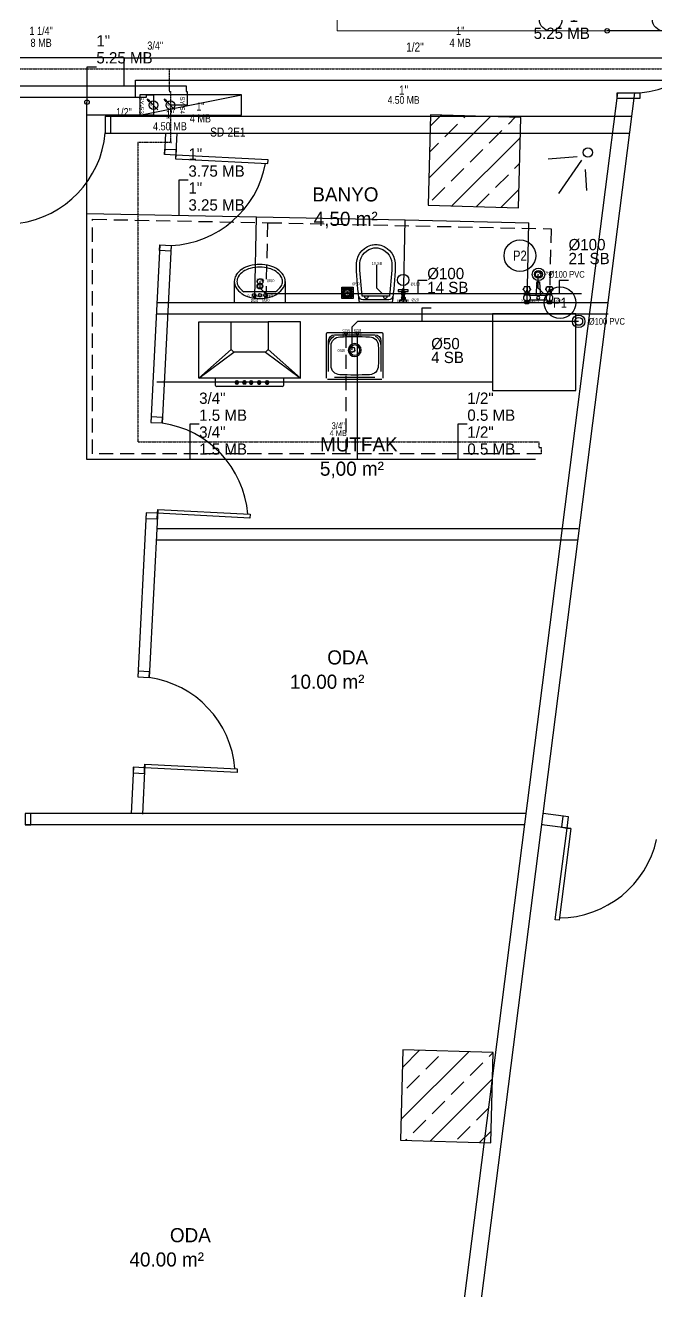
# Model space of a CAD drawing. Header units: centimetres. Extents: x 247996 to 315152, y -468471 to -440326.
# Drawn here: x 257316 to 257875, y -446742 to -445621 of the extents above; entities that cross this region are included whole.
import ezdxf
from ezdxf.enums import TextEntityAlignment as Align

# ---------------------------------------------------------------- set-up
doc = ezdxf.new("R2010")
doc.units = ezdxf.units.CM
doc.linetypes.add('0', pattern=[500, 500])
doc.linetypes.add('BASMA HATTI', pattern=[0.375, 0.25, -0.125])
for name, color, linetype in [('SCOTT-MD-YUK-BIRIMI', 7, 'CONTINUOUS'), ('SCOTT-MKDU0', 50, 'CONTINUOUS'), ('SCOTT-MTY-PISSU-KOLON', 211, 'Continuous'), ('SCOTT-MTY-PISSU-KOLONNO', 211, 'Continuous'), ('SCOTT-MTY-SAYAC', 3, 'Continuous'), ('SCOTT-MTY-SIRKULASYON-BORU', 31, 'Continuous'), ('SCOTT-MTY-TEFRIS', 15, 'CONTINUOUS'), ('SCOTT-MTY-VANA', 1, 'Continuous'), ('SCOTT-MTY-YUK-BIRIMI', 7, 'CONTINUOUS')]:
    doc.layers.add(name, color=color, linetype=linetype)
for name, color, linetype, lineweight in [('SCOTT-MTY-PISSU-BORU-TAVANDAN', 6, 'PISSU HATTI', 30), ('SCOTT-MTY-PISSU-CAP', 211, 'CONTINUOUS', 30), ('SCOTT-MTY-SICAKSU-BORU', 1, 'BASMA HATTI', 30), ('SCOTT-MTY-SOGUKSU-BORU', 5, '0', 30), ('SCOTT-MTY-TEMIZSU-CAP', 101, 'CONTINUOUS', 30)]:
    doc.layers.add(name, color=color, linetype=linetype, lineweight=lineweight)
doc.styles.add('CAP', font='wturkce.SHX', dxfattribs={"width": 0.65})
doc.styles.add('MtXpl_Comic_Sans_MS', font='comic.ttf')
doc.styles.add('MTY_CAP', font='wturkce.SHX', dxfattribs={"width": 0.65})
doc.styles.add('MTYCAPLT', font='arial.ttf')
doc.styles.add('ROTAS', font='arial.ttf')
doc.linetypes.add('PISSU HATTI', pattern='A,0.5,0.5,["(",Standard,S=0.1,R=0,X=-0.01,Y=-0.036],-0.05', length=0.9)

# ---------------------------------------------------------------- blocks, each defined once
blk = doc.blocks.new('T-DOLAP')
blk.add_line((-45, -9), (45, 9))
blk.add_lwpolyline([(-45, -9), (45, -9), (45, 9), (-45, 9)], close=True)
blk = doc.blocks.new('MTY-SU SAYACI')
at = {"layer": 'SCOTT-MTY-VANA'}
blk.add_hatch(color=256, dxfattribs=at).paths.add_polyline_path([(9.8, 9.8), (5.6, 7), (7, 5.6)])
for p, q in [((-7.3, -7.3), (6.3, 6.3)), ((5.6, 7), (9.8, 9.8)), ((7, 5.6), (5.6, 7)), ((7, 5.6), (9.8, 9.8))]:
    blk.add_line(p, q, dxfattribs=at)
blk.add_circle((0, 0), 7, dxfattribs=at)
blk.add_attdef('CAP', (-2.3, -1.2), '', height=2.5, rotation=45, dxfattribs=at)
blk = doc.blocks.new('T-KOLON-P')
for radius in [5.5, 3.5]:
    blk.add_circle((0, 0), radius)
blk = doc.blocks.new('SUZGEC1')
at = {"layer": 'SCOTT-MTY-TEFRIS'}
blk.add_lwpolyline([(-5, -5), (-5, 5), (5, 5), (5, -5)], close=True, dxfattribs=at)
for points in [[(-4.3, 3.9), (-2, 1.5, 0.029484), (-2.2, 1.3), (-4.3, 2.5)], [(-2.5, 0.3), (-4.3, 0.3), (-4.3, 1.7), (-2.4, 0.7, 0.032775)], [(-3.9, 4.3), (-2.5, 4.3), (-1.3, 2.2, 0.029484), (-1.5, 2)], [(-0.7, 2.4, -0.032775), (-0.3, 2.5), (-0.3, 4.3), (-1.7, 4.3)], [(0.3, 2.5), (0.3, 4.3), (1.7, 4.3), (0.7, 2.4, 0.032775)], [(1.3, 2.2), (2.5, 4.3), (3.9, 4.3), (1.5, 2, 0.029484)], [(4.3, 3.9), (2, 1.5, -0.029484), (2.2, 1.3), (4.3, 2.5)], [(4.3, 0.3), (4.3, 1.7), (2.4, 0.7, -0.032775), (2.5, 0.3)], [(-2.5, -0.3), (-4.3, -0.3), (-4.3, -1.7), (-2.4, -0.7, -0.032775)], [(-4.3, -3.9), (-2, -1.5, -0.029484), (-2.2, -1.3), (-4.3, -2.5)], [(-3.9, -4.3), (-2.5, -4.3), (-1.3, -2.2, -0.029484), (-1.5, -2)], [(-0.3, -4.3), (-1.7, -4.3), (-0.7, -2.4, 0.032775), (-0.3, -2.5)], [(0.3, -2.5), (0.3, -4.3), (1.7, -4.3), (0.7, -2.4, -0.032775)], [(2.5, -4.3), (1.3, -2.2, 0.029484), (1.5, -2), (3.9, -4.3)], [(4.3, -2.5), (4.3, -3.9), (2, -1.5, 0.029484), (2.2, -1.3)], [(4.3, -0.3), (4.3, -1.7), (2.4, -0.7, 0.032775), (2.5, -0.3)]]:
    blk.add_lwpolyline(points, format="xyb", close=True, dxfattribs=at)
blk.add_circle((0, 0), 1.25, dxfattribs=at)
at = {"layer": 'SCOTT-MD-YUK-BIRIMI', "color": 6, "style": 'CAP'}
blk.add_attdef('PS', text='', height=2.5, dxfattribs=at).set_placement((0, 0), align=Align.CENTER)
blk.add_attdef('PSCP', (4.3, 6.7), '', height=2.5, dxfattribs=at)
blk = doc.blocks.new('KLOZET1')
at = {"layer": 'SCOTT-MTY-TEFRIS', "color": 15}
blk.add_lwpolyline([(-3.9, 11.4, 0.414214), (-4.5, 10.8), (-4.5, 10.3, 0.414214), (-3.9, 9.7), (3.9, 9.7, 0.414214), (4.5, 10.3), (4.5, 10.8, 0.414214), (3.9, 11.4)], format="xyb", close=True, dxfattribs=at)
at = {"layer": 'SCOTT-MTY-TEFRIS', "color": 15, "elevation": 0}
for points in [[(-1, 10.3), (-1, 10.8, -0.414214), (-0.4, 11.4)], [(1, 10.3), (1, 10.8, 0.414214), (0.4, 11.4)]]:
    blk.add_lwpolyline(points, format="xyb", dxfattribs=at)
at = {"layer": 'SCOTT-MTY-TEFRIS', "color": 15}
for points in [[(-0.8, 11.5), (0.8, 11.5), (0.8, 12), (-0.8, 12)], [(3, 0), (-3, 0), (-3, 2.3), (3, 2.3)], [(-0.8, 8.9), (0.8, 8.9), (0.8, 9.7), (-0.8, 9.7)]]:
    blk.add_lwpolyline(points, close=True, dxfattribs=at)
for points in [[(-1.6, 8.6), (-1.6, 7.5)], [(-1.6, 4.4), (-1.6, 3.4)], [(-1.3, 3.2), (-1.3, 2.3), (1.4, 2.3), (1.4, 3.2)], [(-1.2, 7.2), (-1.2, 4.8)], [(1.1, 8.9), (-1.1, 8.9)], [(-1.1, 7.3), (1.1, 7.3)], [(1.1, 4.7), (-1.1, 4.7)], [(-1.1, 3.1), (1.1, 3.1)], [(-0.5, 8.6), (-0.5, 7.5)], [(-0.5, 4.4), (-0.5, 3.4)], [(0.6, 8.6), (0.6, 7.5)], [(0.6, 4.4), (0.6, 3.4)], [(1.3, 4.8), (1.3, 5.2), (1.3, 7.2)], [(1.7, 8.6), (1.7, 7.5)], [(1.7, 4.4), (1.7, 3.4)]]:
    blk.add_lwpolyline(points, dxfattribs=at)
at = {"layer": 'SCOTT-MTY-TEFRIS', "color": 6}
blk.add_circle((0, 20), 5, dxfattribs=at)
at = {"layer": 'SCOTT-MTY-TEFRIS', "color": 15}
for centre, radius, start, end in [((-1.1, 8.1), 0.734, 41.7592, 138.241), ((-1.1, 8), 0.734, 221.7593, 318.2408), ((-1.1, 4), 0.734, 41.7592, 138.241), ((-1.1, 3.8), 0.734, 221.7593, 318.2408), ((-0.4, 10.3, 0), 0.641, 179.9998, 270.0001), ((0, 8.1), 0.734, 41.7592, 138.241), ((0, 8), 0.734, 221.7593, 318.2408), ((0, 4), 0.734, 41.7592, 138.241), ((0, 3.8), 0.734, 221.7593, 318.2408), ((0.4, 10.3, 0), 0.641, 270.0001, 0), ((1.1, 8.1), 0.734, 41.7592, 138.241), ((1.1, 8), 0.734, 221.7593, 318.2408), ((1.1, 4), 0.734, 41.7592, 138.241), ((1.1, 3.8), 0.734, 221.7593, 318.2408)]:
    blk.add_arc(centre, radius, start, end, dxfattribs=at)
at = {"layer": 'SCOTT-MD-YUK-BIRIMI', "color": 6, "style": 'CAP'}
blk.add_attdef('PS', text='', height=2.5, dxfattribs=at).set_placement((0, 20), align=Align.CENTER)
blk.add_attdef('PSCP', (6.6, 15.1), '', height=2.5, dxfattribs=at)
at = {"layer": 'SCOTT-MD-YUK-BIRIMI', "color": 3, "style": 'CAP'}
blk.add_attdef('SO', text='', height=2.5, dxfattribs=at).set_placement((0, 0.1), align=Align.CENTER)
blk.add_attdef('SOCP', (7.4, 1.1), '', height=2.5, dxfattribs=at)
blk = doc.blocks.new('LAVABO1')
at = {"layer": 'SCOTT-MTY-TEFRIS', "color": 6}
blk.add_circle((0, 15), 2.5, dxfattribs=at)
at = {"layer": 'SCOTT-MTY-TEFRIS', "color": 3, "ltscale": 10}
blk.add_circle((-5, 1), 1, dxfattribs=at)
at = {"layer": 'SCOTT-MTY-TEFRIS', "color": 1, "ltscale": 10}
blk.add_circle((5, 1), 1, dxfattribs=at)
at = {"layer": 'SCOTT-MD-YUK-BIRIMI', "color": 6, "style": 'CAP'}
blk.add_attdef('PS', text='', height=2.5, dxfattribs=at).set_placement((0, 15), align=Align.CENTER)
blk.add_attdef('PSCP', (6.1, 14.5), '', height=2.5, dxfattribs=at)
at = {"layer": 'SCOTT-MD-YUK-BIRIMI', "color": 3, "style": 'CAP'}
for tag, p in [('SO', (-5, 1)), ('SOCP', (-5, -3))]:
    blk.add_attdef(tag, text='', height=2.5, dxfattribs=at).set_placement(p, align=Align.CENTER)
at = {"layer": 'SCOTT-MD-YUK-BIRIMI', "color": 1, "style": 'CAP'}
for tag, p in [('SC', (5, 1)), ('SCCP', (5, -2.8))]:
    blk.add_attdef(tag, text='', height=2.5, dxfattribs=at).set_placement(p, align=Align.CENTER)
blk = doc.blocks.new('EVIYE1')
at = {"layer": 'SCOTT-MTY-TEFRIS', "color": 6}
blk.add_circle((0, 15), 2.5, dxfattribs=at)
at = {"layer": 'SCOTT-MTY-TEFRIS', "color": 3, "ltscale": 10}
blk.add_circle((-5, 1), 1, dxfattribs=at)
at = {"layer": 'SCOTT-MTY-TEFRIS', "color": 1, "ltscale": 10}
blk.add_circle((5, 1), 1, dxfattribs=at)
at = {"layer": 'SCOTT-MD-YUK-BIRIMI', "color": 6, "style": 'CAP'}
blk.add_attdef('PS', text='', height=2.5, dxfattribs=at).set_placement((0, 15), align=Align.CENTER)
blk.add_attdef('PSCP', (6.1, 14.5), '', height=2.5, dxfattribs=at)
at = {"layer": 'SCOTT-MD-YUK-BIRIMI', "color": 3, "style": 'CAP'}
for tag, p in [('SO', (-5, 1)), ('SOCP', (-5, -3))]:
    blk.add_attdef(tag, text='', height=2.5, dxfattribs=at).set_placement(p, align=Align.CENTER)
at = {"layer": 'SCOTT-MD-YUK-BIRIMI', "color": 1, "style": 'CAP'}
for tag, p in [('SC', (5, 1)), ('SCCP', (5, -2.8))]:
    blk.add_attdef(tag, text='', height=2.5, dxfattribs=at).set_placement(p, align=Align.CENTER)
blk = doc.blocks.new('MTY-PIS SU CAP SB')
at = {"layer": 'SCOTT-MTY-PISSU-CAP'}
for p, q in [((0.83, 1.17), (0, 1.17)), ((0, 1.17), (0, 0))]:
    blk.add_line(p, q, dxfattribs=at)
at = {"layer": 'SCOTT-MTY-PISSU-CAP', "style": 'MTY_CAP', "width": 0.65}
blk.add_attdef('PSCP', text='', height=1, dxfattribs=at).set_placement((0.83, 1.79), align=Align.MIDDLE_LEFT)
at = {"layer": 'SCOTT-MTY-YUK-BIRIMI', "color": 211, "style": 'MTY_CAP', "width": 0.65}
blk.add_attdef('PS', text='', height=1, dxfattribs=at).set_placement((0.83, 0.57), align=Align.MIDDLE_LEFT)
blk = doc.blocks.new('DUS TEKNESI1')
at = {"layer": 'SCOTT-MTY-TEFRIS'}
for points in [[(-10, 13.9), (-10, 12.2, -0.146062), (-11.3, 8.9, 0.113221), (-13.3, 11.5, -0.416893), (-13.3, 12)], [(-6.7, 12, -0.17585), (-7.5, 13.9), (-12.5, 13.9, -0.17585), (-13.3, 12)], [(0, 18.4), (-0.6, 18.4, 0.391322), (-1.3, 17.8), (-2.2, 6.3)], [(0, 18.4), (0.6, 18.4, -0.391322), (1.3, 17.8), (2.2, 6.3)], [(6.7, 12, 0.17585), (7.5, 13.9), (12.5, 13.9, 0.17585), (13.3, 12)], [(10, 13.9), (10, 12.2, 0.146062), (11.3, 8.9, -0.113221), (13.3, 11.5)], [(-12.8, 0.5), (-12.8, 0), (-10, 0), (-7.2, 0), (-7.2, 0.5, 0.153746), (-12.8, 0.5), (-10, 0.5), (-7.2, 0.5)], [(-8.6, 6.9, -0.601952), (-8.6, 1.6), (-8.6, 0.8)], [(8.6, 6.9, 0.601952), (8.6, 1.6), (11.4, 1.6, 0.601952), (11.4, 6.9)], [(12.8, 0.5), (12.8, 0), (10, 0), (7.2, 0), (7.2, 0.5, -0.153746), (12.8, 0.5), (10, 0.5), (7.2, 0.5)]]:
    blk.add_lwpolyline(points, format="xyb", dxfattribs=at)
for points in [[(-12.8, 7.5), (-10, 7.5), (-7.2, 7.5), (-7.2, 8), (-10, 8), (-12.8, 8)], [(-8.6, 0), (-8.6, -1), (-11.4, -1), (-11.4, 0)], [(12.8, 7.5), (10, 7.5), (7.2, 7.5), (7.2, 8), (10, 8), (12.8, 8)], [(11.4, 0), (11.4, -1), (8.6, -1), (8.6, 0)]]:
    blk.add_lwpolyline(points, close=True, dxfattribs=at)
for points in [[(-11.6, 9.5), (-11.6, 8)], [(-11.4, 7.5), (-11.4, 6.9), (-8.6, 6.9)], [(-8.6, 1.6), (-11.4, 1.6), (-11.4, 0.8)], [(-8.6, 7.5), (-8.6, 6.9)], [(-8.4, 9.5), (-8.4, 8)], [(7.8, 6.3), (-7.8, 6.3)], [(-7.8, 2.3), (7.8, 2.3)], [(8.4, 9.5), (8.4, 8)], [(11.4, 7.5), (11.4, 6.9), (8.6, 6.9)], [(8.6, 7.5), (8.6, 6.9)], [(8.6, 1.6), (8.6, 0.8)], [(11.4, 1.6), (11.4, 0.8)], [(11.6, 9.5), (11.6, 8)]]:
    blk.add_lwpolyline(points, dxfattribs=at)
at = {"layer": 'SCOTT-MTY-TEFRIS', "color": 6}
blk.add_circle((0, 25), 2.5, dxfattribs=at)
at = {"layer": 'SCOTT-MTY-TEFRIS'}
for centre, radius, start, end in [((-10, 2.2), 11.8, 79.4131, 100.5868), ((-3.8, 12.8), 6.25, 185.208, 218.4476), ((-2, 5.9), 7.27, 130.2551, 156.0938), ((-6.9, 11.7), 0.344, 310.5655, 41.0891), ((0, 17.2), 1.6, 330.6975, 209.3026), ((6.9, 11.7), 0.344, 138.9108, 229.4346), ((2, 5.9), 7.27, 23.9063, 49.7447), ((10, 2.2), 11.8, 79.4131, 100.5868), ((3.8, 12.8), 6.25, 321.5525, 354.7921), ((13.1, 11.7), 0.344, 310.5655, 41.0891), ((-10, 4.3), 2.96, 117.9084, 242.0919), ((0, 4.3), 1.37, 90.0002, 270.0001), ((0, 4.3), 1.37, 270.0001, 90.0002)]:
    blk.add_arc(centre, radius, start, end, dxfattribs=at)
at = {"layer": 'SCOTT-MD-YUK-BIRIMI', "color": 6, "style": 'CAP'}
blk.add_attdef('PS', text='', height=2.5, dxfattribs=at).set_placement((0, 25), align=Align.CENTER)
blk.add_attdef('PSCP', (5.6, 25), '', height=2.5, dxfattribs=at)
at = {"layer": 'SCOTT-MD-YUK-BIRIMI', "color": 3, "style": 'CAP'}
blk.add_attdef('SO', text='', height=2.5, dxfattribs=at).set_placement((-10, 0), align=Align.CENTER)
blk.add_attdef('SOCP', (-5.6, 0), '', height=2.5, dxfattribs=at)
at = {"layer": 'SCOTT-MD-YUK-BIRIMI', "color": 1, "style": 'CAP'}
blk.add_attdef('SC', text='', height=2.5, dxfattribs=at).set_placement((10, 0), align=Align.CENTER)
blk.add_attdef('SCCP', (15.9, 0), '', height=2.5, dxfattribs=at)
blk = doc.blocks.new('MTY-TEMIZ SU CAP MB')
at = {"layer": 'SCOTT-MTY-TEMIZSU-CAP'}
for p, q in [((0.83, 3.1), (0, 3.1)), ((0, 3.1), (0, 0))]:
    blk.add_line(p, q, dxfattribs=at)
at = {"layer": 'SCOTT-MTY-TEMIZSU-CAP', "style": 'MTY_CAP', "width": 0.65}
for tag, p in [('SOCP', (0.83, 5.42)), ('SCCP', (0.83, 2.42))]:
    blk.add_attdef(tag, text='', height=1, dxfattribs=at).set_placement(p, align=Align.MIDDLE_LEFT)
at = {"layer": 'SCOTT-MTY-YUK-BIRIMI', "color": 101, "style": 'MTY_CAP', "width": 0.65}
for tag, p in [('SO', (0.83, 3.92)), ('SC', (0.83, 0.92))]:
    blk.add_attdef(tag, text='', height=1, dxfattribs=at).set_placement(p, align=Align.MIDDLE_LEFT)
blk = doc.blocks.new('TERMOSIFON1')
at = {"layer": 'SCOTT-MTY-TEFRIS', "color": 7, "lineweight": 20, "ltscale": 40}
blk.add_lwpolyline([(-23.89, 0), (23.89, 0), (23.89, 30.03), (-23.89, 30.03)], close=True, dxfattribs=at)
at = {"layer": 'SCOTT-MTY-TEFRIS', "color": 1, "lineweight": 20, "ltscale": 40}
blk.add_lwpolyline([(-20.48, 3.41), (20.47, 3.41), (20.47, 26.62), (-20.48, 26.62)], close=True, dxfattribs=at)
at = {"layer": 'SCOTT-MTY-TEFRIS', "color": 3, "ltscale": 10}
blk.add_circle((-5, 1), 1, dxfattribs=at)
at = {"layer": 'SCOTT-MTY-TEFRIS', "color": 1, "ltscale": 10}
blk.add_circle((5, 1), 1, dxfattribs=at)
at = {"layer": 'SCOTT-MD-YUK-BIRIMI', "color": 3, "style": 'MTYCAPLT', "width": 0.65}
for tag, p in [('SO_001', (-5.66, 0.5)), ('SOCP_001', (-6.29, -0.98))]:
    blk.add_attdef(tag, p, '', height=1, dxfattribs=at)
at = {"layer": 'SCOTT-MD-YUK-BIRIMI', "color": 1, "style": 'MTYCAPLT', "width": 0.65}
for tag, p in [('SC_001', (4.37, 0.5)), ('SCCP_001', (3.74, -0.96))]:
    blk.add_attdef(tag, p, '', height=1, dxfattribs=at)

msp = doc.modelspace()

# ---------------------------------------------------------------- linework, layer by layer
at = {"layer": 'SCOTT-MKDU0', "color": 8, "ltscale": 0.03}
for p, q in [((257668.2, -447149.6), (257855.3, -445681.2)), ((257829.3, -445766.7), (257840.2, -445681.2)), ((257837.6, -445701.7), (257840.2, -445681.2)), ((257386.4, -445701.7), (257852.7, -445701.7)), ((257386.4, -445701.7), (257837.6, -445701.7)), ((257674.4, -445700.5), (257672.2, -445780.5)), ((257672.8, -445756.7), (257727.5, -445702)), ((257674.2, -445710.4), (257683.8, -445700.8)), ((257754.4, -445702.8), (257674.4, -445700.5)), ((257703.9, -445703.2), (257705.6, -445701.4)), ((257743.2, -445708.8), (257749.3, -445702.7)), ((257752.1, -445782.8), (257754.4, -445702.8)), ((257386.4, -445716.7), (257850.8, -445716.7)), ((257439.7, -445716.7), (257438.7, -445735.7)), ((257449.7, -445716.7), (257448.5, -445739.6)), ((257687, -445720), (257698.2, -445708.8)), ((257726.3, -445725.7), (257737.5, -445714.4)), ((257673.5, -445733.6), (257681.4, -445725.7)), ((257693.3, -445781.1), (257753.9, -445720.5)), ((257709.5, -445742.5), (257720.7, -445731.3)), ((257804, -445737.8), (257778.6, -445739.8)), ((257807.9, -445740.6), (257787.7, -445770.2)), ((257692.6, -445759.3), (257703.9, -445748.1)), ((257748.8, -445748.1), (257753.2, -445743.6)), ((257811.1, -445749), (257812.5, -445767.4)), ((257731.9, -445764.9), (257743.2, -445753.7)), ((257653.7, -447145), (257829.3, -445766.7)), ((257675.8, -445776.2), (257687, -445764.9)), ((257715.1, -445781.7), (257726.3, -445770.6)), ((257737, -445782.3), (257752.6, -445766.7)), ((257672.2, -445780.5), (257752.1, -445782.8)), ((257434.7, -445815.6), (257426.7, -445972.7)), ((257444.7, -445816.2), (257436.7, -445973.3)), ((257500.6, -445848), (257500.6, -445866.7)), ((257545.6, -445848), (257545.6, -445866.7)), ((257509, -445857), (257537.1, -445857)), ((257432.1, -445866.7), (257831.7, -445866.7)), ((257500.6, -445866.7), (257545.6, -445866.7)), ((257432.1, -445876.7), (257831.7, -445876.7)), ((257469.2, -445883.7), (257497.7, -445883.7)), ((257469.2, -445933.7), (257469.2, -445883.7)), ((257559.2, -445883.7), (257530.7, -445883.7)), ((257559.2, -445933.7), (257559.2, -445883.7)), ((257802.9, -445876.7), (257729.3, -445876.7)), ((257729.3, -445876.7), (257729.3, -445944.4)), ((257802.9, -445944.4), (257802.9, -445876.7)), ((257582.2, -445933.7), (257582.2, -445894.3)), ((257583.2, -445893.3), (257631.2, -445893.3)), ((257589.4, -445895.2), (257625.1, -445895.2)), ((257632.2, -445894.3), (257632.2, -445933.7)), ((257497.7, -445908.2), (257469.2, -445933.7)), ((257559.2, -445933.7), (257530.7, -445908.2)), ((257584.1, -445927.6), (257584.1, -445900.5)), ((257630.4, -445900.5), (257630.4, -445927.6)), ((257469.2, -445933.7), (257500.2, -445910.7)), ((257528.2, -445910.7), (257559.2, -445933.7)), ((257432.1, -445936.7), (257729.3, -445936.7)), ((257559.2, -445933.7), (257469.2, -445933.7)), ((257484.1, -445940), (257484.1, -445933.7)), ((257543.1, -445941), (257485.1, -445941)), ((257502.6, -445935.8), (257502.6, -445938.4)), ((257502.6, -445935.8), (257503.2, -445935.8)), ((257502.6, -445938.4), (257502.6, -445938.9)), ((257503.2, -445938.9), (257502.6, -445938.9)), ((257503.2, -445935.8), (257503.2, -445938.4)), ((257503.2, -445938.4), (257503.2, -445938.9)), ((257509.2, -445935.8), (257509.2, -445938.4)), ((257509.2, -445935.8), (257509.8, -445935.8)), ((257509.2, -445938.4), (257509.2, -445938.9)), ((257509.8, -445938.9), (257509.2, -445938.9)), ((257509.8, -445935.8), (257509.8, -445938.4)), ((257509.8, -445938.4), (257509.8, -445938.9)), ((257515.3, -445935.8), (257515.3, -445938.4)), ((257515.3, -445935.8), (257516, -445935.8)), ((257515.3, -445938.4), (257515.3, -445938.9)), ((257515.3, -445938.9), (257516, -445938.9)), ((257516, -445935.8), (257516, -445938.4)), ((257516, -445938.4), (257516, -445938.9)), ((257522.3, -445935.8), (257522.3, -445938.4)), ((257522.3, -445935.8), (257523, -445935.8)), ((257522.3, -445938.4), (257522.3, -445938.9)), ((257522.3, -445938.9), (257523, -445938.9)), ((257523, -445935.8), (257523, -445938.4)), ((257523, -445938.4), (257523, -445938.9)), ((257529.3, -445935.8), (257529.3, -445938.4)), ((257529.3, -445935.8), (257529.9, -445935.8)), ((257529.3, -445938.4), (257529.3, -445938.9)), ((257529.3, -445938.9), (257529.9, -445938.9)), ((257529.9, -445935.8), (257529.9, -445938.4)), ((257529.9, -445938.4), (257529.9, -445938.9)), ((257544.1, -445933.7), (257544.1, -445940)), ((257631.2, -445934.7), (257583.2, -445934.7)), ((257625.1, -445932.9), (257589.4, -445932.9)), ((257729.3, -445944.4), (257802.9, -445944.4)), ((257422.7, -446052.6), (257415.3, -446197.9)), ((257432.8, -446049.8), (257425.3, -446198.4)), ((257432.1, -446066.7), (257804.9, -446066.7)), ((257432.1, -446076.7), (257804.9, -446076.7)), ((257411.3, -446277.8), (257409.2, -446318.8)), ((257421.4, -446275), (257419.2, -446319.3)), ((257759, -446318.8), (257315.6, -446318.8)), ((257796.4, -446321.6), (257774.1, -446318.8)), ((257757.7, -446328.8), (257315.6, -446328.8)), ((257798.5, -446332), (257772.8, -446328.7)), ((257774.1, -446328.8), (257772.8, -446328.8)), ((257649.9, -446527.8), (257647.6, -446607.8)), ((257648.1, -446589.6), (257708.2, -446529.5)), ((257649.4, -446543.4), (257664.6, -446528.3)), ((257729.9, -446530.1), (257649.9, -446527.8)), ((257670.2, -446545.1), (257681.4, -446533.9)), ((257726.3, -446533.9), (257729.9, -446530.3)), ((257727.6, -446610.1), (257729.9, -446530.1)), ((257709.5, -446550.7), (257720.7, -446539.5)), ((257653.3, -446561.9), (257664.6, -446550.7)), ((257674.1, -446608.6), (257729.2, -446553.4)), ((257692.6, -446567.5), (257703.9, -446556.3)), ((257675.8, -446584.4), (257687, -446573.2)), ((257715.1, -446590), (257726.3, -446578.8)), ((257659, -446601.2), (257670.2, -446590)), ((257698.2, -446606.8), (257709.5, -446595.6)), ((257717.7, -446609.8), (257727.9, -446599.7)), ((257647.6, -446607.8), (257727.6, -446610.1)), ((257652.3, -446607.9), (257653.3, -446606.8))]:
    msp.add_line(p, q, dxfattribs=at)
for points in [[(257839.6, -445686.2), (257839.6, -445681.2), (257859.6, -445681.2), (257859.6, -445686.2), (257839.6, -445686.2)], [(257391.4, -445701.7), (257386.4, -445701.7), (257386.4, -445716.7), (257391.4, -445716.7), (257391.4, -445701.7)], [(257438.7, -445735.7), (257439, -445730.8), (257449, -445731.3), (257448.7, -445736.3), (257438.7, -445735.7)], [(257434.4, -445820.6), (257434.7, -445815.6), (257444.7, -445816.2), (257444.4, -445821.1), (257434.4, -445820.6)], [(257426.9, -445967.7), (257426.7, -445972.7), (257436.7, -445973.2), (257436.9, -445968.3), (257426.9, -445967.7)], [(257422.6, -446052.6), (257422.4, -446057.6), (257432.4, -446058.1), (257432.6, -446053.1), (257422.6, -446052.6)], [(257415.5, -446192.9), (257415.3, -446197.9), (257425.3, -446198.4), (257425.5, -446193.4), (257415.5, -446192.9)], [(257411.2, -446277.8), (257411, -446282.8), (257421, -446283.3), (257421.2, -446278.3), (257411.2, -446277.8)], [(257320.6, -446318.8), (257315.6, -446318.8), (257315.6, -446328.8), (257320.6, -446328.8), (257320.6, -446318.8)], [(257796.4, -446321.6), (257791.5, -446321), (257790.2, -446330.9), (257795.2, -446331.6), (257796.4, -446321.6)]]:
    msp.add_lwpolyline(points, dxfattribs=at)
for points in [[(257448.7, -445736.3), (257448.5, -445739.6), (257530.3, -445743.7), (257530.5, -445740.4)], [(257432.6, -446053.1), (257432.8, -446049.8), (257514.6, -446054), (257514.4, -446057.3)], [(257421.2, -446278.3), (257421.4, -446275), (257503.1, -446279.1), (257503, -446282.4)], [(257795.2, -446331.6), (257798.5, -446332), (257788.1, -446413.2), (257784.8, -446412.8)]]:
    msp.add_lwpolyline(points, close=True, dxfattribs=at)
for points in [[(257611.3, -445866.7, -0.01664), (257608.7, -445834.8, -0.351622), (257621.5, -445815.9, -0.068714), (257625.9, -445815.3, -0.068714), (257630.3, -445815.9, -0.351622), (257643.1, -445834.8, -0.01664), (257640.5, -445866.7)], [(257613.9, -445861.1, -0.016866), (257611.6, -445834.6, -0.351778), (257622.3, -445818.7, -0.068022), (257625.9, -445818.2, -0.068022), (257629.5, -445818.7, -0.351778), (257640.2, -445834.6, -0.016866), (257637.9, -445861.1)]]:
    msp.add_lwpolyline(points, format="xyb", close=True, dxfattribs=at)
msp.add_lwpolyline([(257640.8, -445861.2, -0.389191), (257637.4, -445864.3), (257625.9, -445864.3), (257614.4, -445864.3, -0.389191), (257611, -445861.2, -0.389191)], format="xyb", dxfattribs=at)
for centre, radius in [((257813.6, -445733.9, 51), 4.14), ((257523.3, -445852.1), 2.52), ((257523.3, -445852.1), 2.12), ((257518.2, -445860.1), 1.56), ((257523.3, -445860.1), 1.56), ((257528.2, -445860.1), 1.56)]:
    msp.add_circle(centre, radius, dxfattribs=at)
for centre, radius, start, end in [((257851.9, -445593.9), 87.6, 275.0191, 359.6313), ((257297.9, -445708.4), 88.9, 277.6747, 354.6919), ((257440.9, -445727.3), 88.9, 272.4059, 349.4231), ((257510.9, -445848), 10.3, 148.2866, 180), ((257516.7, -445851.6), 17.2, 123.8347, 148.2866), ((257516.7, -445851.6), 14.8, 123.8347, 148.2866), ((257520.6, -445857.3), 24.1, 105.5176, 123.8347), ((257520.6, -445857.3), 21.7, 105.5176, 123.8347), ((257523.1, -445866.4), 33.5, 90, 105.5176), ((257523.1, -445866.4), 31.1, 90, 105.5176), ((257523.1, -445866.4), 33.5, 74.4824, 90), ((257523.1, -445866.4), 31.1, 74.4824, 90), ((257525.6, -445857.3), 21.7, 56.1653, 74.4824), ((257525.6, -445857.3), 24.1, 56.1653, 74.4824), ((257529.4, -445851.6), 14.8, 31.7134, 56.1653), ((257529.4, -445851.6), 17.2, 31.7134, 56.1653), ((257535.3, -445848), 10.3, 0, 31.7134), ((257510.9, -445848), 10.3, 180, 211.7134), ((257516.7, -445844.4), 17.2, 211.7134, 236.1653), ((257510.9, -445848), 7.93, 148.2866, 180), ((257510.9, -445848), 7.93, 180, 211.7134), ((257516.7, -445844.4), 14.8, 211.7134, 238.6233), ((257529.4, -445844.4), 14.8, 301.3767, 328.2866), ((257529.4, -445844.4), 17.2, 303.8347, 328.2866), ((257535.3, -445848), 7.93, 0, 31.7134), ((257535.3, -445848), 7.93, 328.2866, 0), ((257535.3, -445848), 10.3, 328.2866, 0), ((257520.6, -445838.7), 24.1, 236.1653, 254.4824), ((257523.1, -445829.6), 33.5, 254.4824, 270), ((257523.1, -445829.6), 33.5, 270, 285.5176), ((257525.6, -445838.7), 24.1, 285.5176, 303.8347), ((257617.6, -445861.1), 1.78, 180, 0), ((257634.2, -445861.1), 1.78, 180, 0), ((257485.1, -445940), 1, 180, 270), ((257502.9, -445937.3), 1.54, 100.5754, 259.4621), ((257502.9, -445937.3), 1.54, 282.6235, 77.3767), ((257509.5, -445937.3), 1.54, 100.5754, 259.4621), ((257509.5, -445937.3), 1.54, 282.6235, 77.3767), ((257515.6, -445937.3), 1.54, 100.5754, 259.4621), ((257515.6, -445937.3), 1.54, 282.6235, 77.3767), ((257522.6, -445937.3), 1.54, 100.5754, 259.4621), ((257522.6, -445937.3), 1.54, 282.6235, 77.3767), ((257529.6, -445937.3), 1.54, 100.5754, 259.4621), ((257529.6, -445937.3), 1.54, 282.6235, 77.3767), ((257543.1, -445940), 1, 270, 0), ((257424, -446061.3), 88.9, 4.7726, 81.7897), ((257412.6, -446286.4), 88.9, 4.7726, 81.7897), ((257787.7, -446322.3), 88.9, 270.4121, 347.4292)]:
    msp.add_arc(centre, radius, start, end, dxfattribs=at)
at = {"layer": 'SCOTT-MKDU0', "color": 8, "ltscale": 0.03, "extrusion": (0, 0, -1)}
for centre, major_axis, start_param, end_param in [((257583.2, -445894.3), (0.707, 0.707), 3.926991, 5.497787), ((257589.4, -445900.5), (-3.75, 3.75), 5.497787, 7.068583), ((257594.2, -445905), (-7.14, 7.14), 5.524757, 6.541187), ((257594.3, -445905), (-5.66, 5.66), 5.524757, 7.028844), ((257607.2, -446229), (332.3, 0), 4.67265, 4.752129), ((257620.1, -445905), (-5.66, 5.66), 0.825137, 2.329224), ((257625.1, -445900.5), (3.75, 3.75), -0.785398, 0.785398), ((257620.2, -445905), (7.14, 7.14), -0.258001, 0.758428), ((257631.2, -445894.3), (0.707, 0.707), -0.785398, 0.785398), ((257918.5, -445913.7), (-234.9, 234.9), 5.470817, 5.524757), ((257607.2, -445908.7), (-4.07, 4.07), 3.926991, 10.210176), ((257607.2, -445908.7), (-3.18, 3.18), 3.926991, 10.210176), ((257296, -445913.7), (234.9, 234.9), 0.758428, 0.812368), ((257594.3, -445922.5), (5.66, 5.66), 2.395934, 3.900021), ((257607.2, -445598.5), (332.3, 0), 1.531058, 1.610536), ((257620.1, -445922.5), (5.66, 5.66), 0.812368, 2.316455)]:
    msp.add_ellipse(centre, major_axis=major_axis, ratio=1, start_param=start_param, end_param=end_param, dxfattribs=at)
at = {"layer": 'SCOTT-MKDU0', "color": 8, "ltscale": 0.03, "invisible_edges": 1}
for points in [[(257530.7, -445908.2), (257497.7, -445908.2), (257497.7, -445883.7), (257530.7, -445883.7)], [(257497.7, -445908.2), (257530.7, -445908.2), (257528.2, -445910.7), (257500.2, -445910.7)]]:
    msp.add_3dface(points, dxfattribs=at)
at = {"layer": 'SCOTT-MTY-PISSU-BORU-TAVANDAN', "ltscale": 50}
for points in [[(257631.9, -445858.9), (257626.9, -445853.9), (257626.9, -445833.3)], [(257774.6, -445858.9), (257769.6, -445853.9), (257769.6, -445841.7)], [(257528.5, -445858.9), (257523.5, -445853.9), (257523.5, -445848.1)], [(257600.7, -445858.9), (257528.5, -445858.9)], [(257600.7, -445858.9), (257600.7, -445858)], [(257631.9, -445858.9), (257600.7, -445858.9)], [(257774.6, -445858.9), (257631.9, -445858.9)], [(257808, -445858.9), (257774.6, -445858.9)], [(257609.6, -445883.3), (257604.6, -445888.3), (257604.6, -445908.3)], [(257805.2, -445883.3), (257609.6, -445883.3)]]:
    msp.add_lwpolyline(points, dxfattribs=at)
at = {"layer": 'SCOTT-MTY-PISSU-KOLONNO'}
for centre in [(257753.4, -445825.2), (257789, -445866.8)]:
    msp.add_circle(centre, 14, dxfattribs=at)
at = {"layer": 'SCOTT-MTY-SICAKSU-BORU', "ltscale": 50}
for p, q in [((257375.2, -446000.4), (257375.2, -445793)), ((257375.2, -445793), (257530.2, -445796)), ((257530.2, -445796), (257781.2, -445801.4)), ((257599.6, -446000.4), (257375.2, -446000.4)), ((257772.2, -446000.4), (257599.6, -446000.4))]:
    msp.add_line(p, q, dxfattribs=at)
at = {"layer": 'SCOTT-MTY-SICAKSU-BORU'}
for points in [[(257153, -445660), (257443, -445660)], [(257443, -445660), (257903, -445660), (257903, -445683)], [(257443, -445660), (257443, -445680), (257444, -445680), (257444, -445683)], [(257444, -445683), (257444, -445701)], [(257444, -445701), (257444, -445725), (257445.1, -445725), (257415.1, -445725), (257415.1, -445990), (257770.1, -445990), (257770.1, -445995), (257772.2, -445995), (257772.2, -446000.4)]]:
    msp.add_lwpolyline(points, dxfattribs=at)
at = {"layer": 'SCOTT-MTY-SICAKSU-BORU', "ltscale": 50}
for points in [[(257530, -445796), (257528.5, -445862.1)], [(257781, -445801.4), (257779.6, -445866.7)], [(257599.6, -446000.4), (257599.6, -445894.3)]]:
    msp.add_lwpolyline(points, dxfattribs=at)
at = {"layer": 'SCOTT-MTY-SIRKULASYON-BORU'}
for points in [[(257403, -445650), (257163, -445650), (257163, -445465), (257048, -445465), (257048, -444185), (257258, -444185)], [(257403, -445675), (257403, -445650)], [(257403, -445650), (257918, -445650), (257918, -445683)], [(257086, -445840), (257078, -445840), (257078, -445890), (257163, -445890), (257163, -445675), (257403, -445675)], [(257403, -445675), (257458, -445675), (257458, -445680), (257459, -445680), (257459, -445683)], [(257459, -445683), (257459, -445692), (257444, -445692)]]:
    msp.add_lwpolyline(points, dxfattribs=at)
at = {"layer": 'SCOTT-MTY-SOGUKSU-BORU', "ltscale": 50}
for p, q in [((257370.2, -446005.4), (257370.2, -445787.8)), ((257370.2, -445787.8), (257520.2, -445790.8)), ((257520.2, -445790.8), (257651.8, -445793.6)), ((257651.8, -445793.6), (257761.2, -445796)), ((257609.6, -446005.4), (257370.2, -446005.4)), ((257767.2, -446005.4), (257609.6, -446005.4))]:
    msp.add_line(p, q, dxfattribs=at)
for points in [[(257980.8, -445626.3), (257830.7, -445626.3)], [(257370.2, -445787.8), (257370.2, -445689.3)], [(257520.1, -445790.8), (257518.5, -445862.1)], [(257651.7, -445793.6), (257650.1, -445866.5)], [(257761.1, -445796), (257759.6, -445866.7)], [(257609.6, -446005.4), (257609.6, -445894.3)]]:
    msp.add_lwpolyline(points, dxfattribs=at)
at = {"layer": 'SCOTT-MTY-SOGUKSU-BORU'}
for points in [[(257413, -445685), (257413, -445670), (257888, -445670), (257888, -445683)], [(257143, -445685), (257413, -445685)], [(257413, -445685), (257423, -445685), (257423, -445683), (257429, -445683)], [(257429, -445683), (257429, -445701)], [(257429, -445701), (257370.2, -445701)]]:
    msp.add_lwpolyline(points, dxfattribs=at)
at = {"layer": 'SCOTT-MTY-SOGUKSU-BORU', "ltscale": 50}
for centre in [(257830.7, -445626.3), (257370.2, -445689.3)]:
    msp.add_circle(centre, 2, dxfattribs=at)

# ---------------------------------------------------------------- block references
at = {"layer": 'SCOTT-MTY-PISSU-CAP'}
ref = msp.add_blockref('MTY-PIS SU CAP SB', (257788.2, -445858.9), dxfattribs=dict(at, xscale=10, yscale=10))
ref.add_attrib('PSCP', '%%C100', dxfattribs={"height": 10, "style": 'MTY_CAP'}).set_placement((257796.5, -445815.4), align=Align.MIDDLE_LEFT)
ref.add_attrib('PS', '21 SB', dxfattribs={"layer": 'SCOTT-MTY-YUK-BIRIMI', "height": 10, "style": 'MTY_CAP'}).set_placement((257796.5, -445827.7), align=Align.MIDDLE_LEFT)
ref = msp.add_blockref('MTY-PIS SU CAP SB', (257663.1, -445858.9), dxfattribs=dict(at, xscale=10, yscale=10))
ref.add_attrib('PSCP', '%%C100', dxfattribs={"height": 10, "style": 'MTY_CAP'}).set_placement((257671.4, -445841), align=Align.MIDDLE_LEFT)
ref.add_attrib('PS', '14 SB', dxfattribs={"layer": 'SCOTT-MTY-YUK-BIRIMI', "height": 10, "style": 'MTY_CAP'}).set_placement((257671.4, -445853.3), align=Align.MIDDLE_LEFT)
ref = msp.add_blockref('MTY-PIS SU CAP SB', (257666.5, -445883.3), dxfattribs=dict(at, xscale=10, yscale=10))
ref.add_attrib('PSCP', '%%C50', dxfattribs={"height": 10, "style": 'MTY_CAP'}).set_placement((257674.9, -445903), align=Align.MIDDLE_LEFT)
ref.add_attrib('PS', '4 SB', dxfattribs={"layer": 'SCOTT-MTY-YUK-BIRIMI', "height": 10, "style": 'MTY_CAP'}).set_placement((257674.9, -445915.2), align=Align.MIDDLE_LEFT)
at = {"layer": 'SCOTT-MTY-PISSU-KOLON'}
for p in [(257769.9, -445841.7), (257805.5, -445883.3)]:
    msp.add_blockref('T-KOLON-P', p, dxfattribs=at)
at = {"layer": 'SCOTT-MTY-SAYAC'}
msp.add_blockref('T-DOLAP', (257462, -445692), dxfattribs=at)
ref = msp.add_blockref('MTY-SU SAYACI', (257429, -445692), dxfattribs=dict(at, xscale=0.55, yscale=0.55, rotation=90))
ref.add_attrib('CAP', 'DN20', (257429.6, -445693.3), dxfattribs={"height": 1.38, "rotation": 135})
ref = msp.add_blockref('MTY-SU SAYACI', (257444, -445692), dxfattribs=dict(at, xscale=0.55, yscale=0.55, rotation=90))
ref.add_attrib('CAP', 'DN20', (257444.6, -445693.3), dxfattribs={"height": 1.38, "rotation": 135})
at = {"layer": 'SCOTT-MTY-TEMIZSU-CAP'}
ref = msp.add_blockref('TERMOSIFON1', (257830.7, -445626.3), dxfattribs=dict(at, xscale=10, yscale=10))
ref.add_attrib('SO_001', '5.25 MB', dxfattribs={"layer": 'SCOTT-MTY-YUK-BIRIMI', "height": 10, "style": 'MTY_CAP'}).set_placement((257765.6, -445628.4), align=Align.MIDDLE_LEFT)
ref.add_attrib('SOCP_001', '1"', dxfattribs={"height": 10, "style": 'MTY_CAP'}).set_placement((257797.4, -445613.4), align=Align.MIDDLE_LEFT)
ref = msp.add_blockref('MTY-TEMIZ SU CAP MB', (257370.2, -445689.3), dxfattribs=dict(at, xscale=10, yscale=10))
ref.add_attrib('SO', '5.25 MB', dxfattribs={"layer": 'SCOTT-MTY-YUK-BIRIMI', "height": 10, "style": 'MTY_CAP'}).set_placement((257378.5, -445650.1), align=Align.MIDDLE_LEFT)
ref.add_attrib('SOCP', '1"', dxfattribs={"height": 10, "style": 'MTY_CAP'}).set_placement((257378.5, -445635.1), align=Align.MIDDLE_LEFT)
ref = msp.add_blockref('MTY-TEMIZ SU CAP MB', (257451.6, -445789.4), dxfattribs=dict(at, xscale=10, yscale=10))
ref.add_attrib('SCCP', '1"', dxfattribs={"height": 10, "style": 'MTY_CAP'}).set_placement((257460, -445765.3), align=Align.MIDDLE_LEFT)
ref.add_attrib('SC', '3.25 MB', dxfattribs={"layer": 'SCOTT-MTY-YUK-BIRIMI', "height": 10, "style": 'MTY_CAP'}).set_placement((257460, -445780.3), align=Align.MIDDLE_LEFT)
ref.add_attrib('SO', '3.75 MB', dxfattribs={"layer": 'SCOTT-MTY-YUK-BIRIMI', "height": 10, "style": 'MTY_CAP'}).set_placement((257460, -445750.3), align=Align.MIDDLE_LEFT)
ref.add_attrib('SOCP', '1"', dxfattribs={"height": 10, "style": 'MTY_CAP'}).set_placement((257460, -445735.3), align=Align.MIDDLE_LEFT)
ref = msp.add_blockref('MTY-TEMIZ SU CAP MB', (257461.2, -446005.4), dxfattribs=dict(at, xscale=10, yscale=10))
ref.add_attrib('SCCP', '3/4"', dxfattribs={"height": 10, "style": 'MTY_CAP'}).set_placement((257469.5, -445981.3), align=Align.MIDDLE_LEFT)
ref.add_attrib('SC', '1.5 MB', dxfattribs={"layer": 'SCOTT-MTY-YUK-BIRIMI', "height": 10, "style": 'MTY_CAP'}).set_placement((257469.5, -445996.3), align=Align.MIDDLE_LEFT)
ref.add_attrib('SO', '1.5 MB', dxfattribs={"layer": 'SCOTT-MTY-YUK-BIRIMI', "height": 10, "style": 'MTY_CAP'}).set_placement((257469.5, -445966.3), align=Align.MIDDLE_LEFT)
ref.add_attrib('SOCP', '3/4"', dxfattribs={"height": 10, "style": 'MTY_CAP'}).set_placement((257469.5, -445951.3), align=Align.MIDDLE_LEFT)
ref = msp.add_blockref('MTY-TEMIZ SU CAP MB', (257698.6, -446005.4), dxfattribs=dict(at, xscale=10, yscale=10))
ref.add_attrib('SCCP', '1/2"', dxfattribs={"height": 10, "style": 'MTY_CAP'}).set_placement((257706.9, -445981.3), align=Align.MIDDLE_LEFT)
ref.add_attrib('SC', '0.5 MB', dxfattribs={"layer": 'SCOTT-MTY-YUK-BIRIMI', "height": 10, "style": 'MTY_CAP'}).set_placement((257706.9, -445996.3), align=Align.MIDDLE_LEFT)
ref.add_attrib('SO', '0.5 MB', dxfattribs={"layer": 'SCOTT-MTY-YUK-BIRIMI', "height": 10, "style": 'MTY_CAP'}).set_placement((257706.9, -445966.3), align=Align.MIDDLE_LEFT)
ref.add_attrib('SOCP', '1/2"', dxfattribs={"height": 10, "style": 'MTY_CAP'}).set_placement((257706.9, -445951.3), align=Align.MIDDLE_LEFT)
at = {"layer": 'SCOTT-MTY-VANA'}
ref = msp.add_blockref('KLOZET1', (257650.1, -445866.7), dxfattribs=at)
ref.add_attrib('SO', '0.5 MB', dxfattribs={"layer": 'SCOTT-MD-YUK-BIRIMI', "height": 2.5, "style": 'CAP'}).set_placement((257650.1, -445866.5), align=Align.CENTER)
ref.add_attrib('PS', '10 SB', dxfattribs={"layer": 'SCOTT-MD-YUK-BIRIMI', "height": 2.5, "style": 'CAP'}).set_placement((257626.9, -445833.3), align=Align.CENTER)
ref.add_attrib('PSCP', '%%C100', (257656.7, -445851.6), dxfattribs={"layer": 'SCOTT-MD-YUK-BIRIMI', "height": 2.5, "style": 'CAP'})
ref.add_attrib('SOCP', '%%C20', (257657.5, -445865.6), dxfattribs={"layer": 'SCOTT-MD-YUK-BIRIMI', "height": 2.5, "style": 'CAP'})
ref = msp.add_blockref('DUS TEKNESI1', (257769.6, -445866.7), dxfattribs=at)
ref.add_attrib('SO', '2.5 MB', dxfattribs={"layer": 'SCOTT-MD-YUK-BIRIMI', "height": 2.5, "style": 'CAP'}).set_placement((257759.6, -445866.7), align=Align.CENTER)
ref.add_attrib('SC', '2.5 MB', dxfattribs={"layer": 'SCOTT-MD-YUK-BIRIMI', "height": 2.5, "style": 'CAP'}).set_placement((257779.6, -445866.7), align=Align.CENTER)
ref.add_attrib('PS', '7 SB', dxfattribs={"layer": 'SCOTT-MD-YUK-BIRIMI', "height": 2.5, "style": 'CAP'}).set_placement((257769.6, -445841.7), align=Align.CENTER)
ref.add_attrib('PSCP', '%%C50', (257775.2, -445841.7), dxfattribs={"layer": 'SCOTT-MD-YUK-BIRIMI', "height": 2.5, "style": 'CAP'})
ref.add_attrib('SCCP', '%%C25', (257785.5, -445866.7), dxfattribs={"layer": 'SCOTT-MD-YUK-BIRIMI', "height": 2.5, "style": 'CAP'})
ref.add_attrib('SOCP', '%%C25', (257764, -445866.7), dxfattribs={"layer": 'SCOTT-MD-YUK-BIRIMI', "height": 2.5, "style": 'CAP'})
ref = msp.add_blockref('LAVABO1', (257523.5, -445863.1), dxfattribs=at)
ref.add_attrib('SC', '0.75 MB', dxfattribs={"layer": 'SCOTT-MD-YUK-BIRIMI', "height": 2.5, "style": 'CAP'}).set_placement((257528.5, -445862.1), align=Align.CENTER)
ref.add_attrib('SO', '0.75 MB', dxfattribs={"layer": 'SCOTT-MD-YUK-BIRIMI', "height": 2.5, "style": 'CAP'}).set_placement((257518.5, -445862.1), align=Align.CENTER)
ref.add_attrib('PS', '2 SB', dxfattribs={"layer": 'SCOTT-MD-YUK-BIRIMI', "height": 2.5, "style": 'CAP'}).set_placement((257523.5, -445848.1), align=Align.CENTER)
ref.add_attrib('SCCP', '%%C20', dxfattribs={"layer": 'SCOTT-MD-YUK-BIRIMI', "height": 2.5, "style": 'CAP'}).set_placement((257528.5, -445865.9), align=Align.CENTER)
ref.add_attrib('PSCP', '%%C50', (257529.6, -445848.6), dxfattribs={"layer": 'SCOTT-MD-YUK-BIRIMI', "height": 2.5, "style": 'CAP'})
ref.add_attrib('SOCP', '%%C20', dxfattribs={"layer": 'SCOTT-MD-YUK-BIRIMI', "height": 2.5, "style": 'CAP'}).set_placement((257518.5, -445866.1), align=Align.CENTER)
msp.add_blockref('SUZGEC1', (257600.7, -445858), dxfattribs=at).add_auto_attribs({'PS': '2 SB', 'PSCP': '%%C50'})
ref = msp.add_blockref('EVIYE1', (257604.6, -445893.3), dxfattribs=dict(at, rotation=180))
ref.add_attrib('SC', '1 MB', dxfattribs={"layer": 'SCOTT-MD-YUK-BIRIMI', "height": 2.5, "rotation": 180, "style": 'CAP'}).set_placement((257599.6, -445894.3), align=Align.CENTER)
ref.add_attrib('SO', '1 MB', dxfattribs={"layer": 'SCOTT-MD-YUK-BIRIMI', "height": 2.5, "rotation": 180, "style": 'CAP'}).set_placement((257609.6, -445894.3), align=Align.CENTER)
ref.add_attrib('PS', '4 SB', dxfattribs={"layer": 'SCOTT-MD-YUK-BIRIMI', "height": 2.5, "rotation": 180, "style": 'CAP'}).set_placement((257604.6, -445908.3), align=Align.CENTER)
ref.add_attrib('SCCP', '%%C25', dxfattribs={"layer": 'SCOTT-MD-YUK-BIRIMI', "height": 2.5, "rotation": 180, "style": 'CAP'}).set_placement((257599.6, -445890.5), align=Align.CENTER)
ref.add_attrib('PSCP', '%%C50', (257598.5, -445907.8), dxfattribs={"layer": 'SCOTT-MD-YUK-BIRIMI', "height": 2.5, "rotation": 180, "style": 'CAP'})
ref.add_attrib('SOCP', '%%C25', dxfattribs={"layer": 'SCOTT-MD-YUK-BIRIMI', "height": 2.5, "rotation": 180, "style": 'CAP'}).set_placement((257609.6, -445890.3), align=Align.CENTER)

# ---------------------------------------------------------------- texts
at = {"layer": 'SCOTT-MKDU0', "color": 8, "ltscale": 0.03, "style": 'MtXpl_Comic_Sans_MS'}
for s, p in [('BANYO', (257569.7, -445777.2)), ('4,50 m²', (257570.9, -445798.8)), ('MUTFAK', (257576.5, -445998.4)), ('5,00 m²', (257576.4, -446019.9))]:
    msp.add_text(s, height=12.5, rotation=360, dxfattribs=at).set_placement(p)
for s, p in [('ODA', (257582.9, -446186.9)), ('10.00 m²', (257549.9, -446208.4)), ('ODA', (257443.6, -446698.1)), ('40.00 m²', (257407.8, -446719.6))]:
    msp.add_text(s, height=12.5, dxfattribs=at).set_placement(p)
at = {"layer": 'SCOTT-MTY-PISSU-CAP', "style": 'ROTAS', "width": 0.8}
for p in [(257794.8, -445841.7), (257830.4, -445883.3)]:
    msp.add_text('Ø100 PVC', height=6, dxfattribs=at).set_placement(p, align=Align.MIDDLE_CENTER)
at = {"layer": 'SCOTT-MTY-PISSU-KOLONNO', "style": 'ROTAS', "width": 0.8}
for s, p in [('P2', (257753.4, -445825.2)), ('P1', (257789, -445866.8))]:
    msp.add_text(s, height=9, dxfattribs=at).set_placement(p, align=Align.MIDDLE_CENTER)
at = {"layer": 'SCOTT-MTY-SAYAC', "style": 'ROTAS', "width": 0.8}
msp.add_text('SD-2E1', height=8, dxfattribs=at).set_placement((257494.9, -445715.8), align=Align.MIDDLE_CENTER)
at = {"layer": 'SCOTT-MTY-TEMIZSU-CAP', "style": 'ROTAS', "width": 0.8}
for s, height, p in [('1 1/4"', 7.2, (257329.6, -445626.3)), ('1"', 7.2, (257700.6, -445626.3)), ('8 MB', 7.2, (257329.6, -445636.8)), ('3/4"', 7.2, (257430.6, -445639.3)), ('1/2"', 8, (257660.5, -445640.6)), ('4 MB', 7.2, (257700.6, -445636.8)), ('1"', 8, (257650.5, -445678.6)), ('4.50 MB', 6.8, (257650.5, -445687.4)), ('1/2"', 7.2, (257402.9, -445698.2)), ('1"', 7.2, (257443.6, -445700.2)), ('1"', 7.2, (257470.6, -445693.2)), ('4.50 MB', 7.2, (257443.6, -445710.7)), ('4 MB', 7.2, (257470.6, -445703.7)), ('3/4"', 6, (257592.6, -445975.7)), ('4 MB', 5.1, (257592.6, -445982.3))]:
    msp.add_text(s, height=height, dxfattribs=at).set_placement(p, align=Align.MIDDLE_CENTER)
at = {"layer": 'SCOTT-MTY-VANA', "style": 'ROTAS', "width": 0.8}
for s, p in [('SY-53', (257418.4, -445692)), ('SY-54', (257454.6, -445692))]:
    msp.add_text(s, height=4, rotation=-90, dxfattribs=at).set_placement(p, align=Align.MIDDLE_CENTER)

doc.saveas('drawing.dxf')
